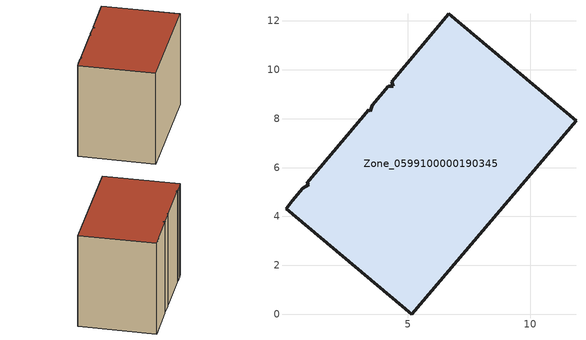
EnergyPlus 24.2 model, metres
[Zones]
Zone_0599100000190345
 floor ground (C_G): 4.19,9.32 4.41,9.33 4.35,9.51 6.68,12.29 11.88,7.92 5.16,0 0.01,4.31 0.28,4.65 0.7,5.15 0.95,5.3 0.87,5.36 3.39,8.37 3.46,8.31 3.55,8.55 z0
 wall outside (C_F): 5.16,0 11.88,7.92 6.68,12.29 4.35,9.51 4.41,9.33 4.19,9.32 3.55,8.55 3.46,8.31 3.39,8.37 0.87,5.36 0.95,5.3 0.7,5.15 0.28,4.65 0.01,4.31 5.16,0 z0:8.81
 roof outside (C_R): 4.41,9.33 4.19,9.32 3.55,8.55 3.46,8.31 3.39,8.37 0.87,5.36 0.95,5.3 0.7,5.15 0.28,4.65 0.01,4.31 5.16,0 11.88,7.92 6.68,12.29 4.35,9.51 z8.81
[BUILDING]
Pand.0599100000190345: North Axis=0; Terrain=City; Loads Convergence Tolerance Value=0.04; Temperature Convergence Tolerance Value=0.4; Solar Distribution=FullExterior; Maximum Number of Warmup Days=25; Minimum Number of Warmup Days=1
[Site:Location]
Rotterdam.The.Hague.AP_ZH_NLD Design_Conditions: Latitude=51.96; Longitude=4.45; Time Zone=1; Elevation=-4.5
[SITE:GROUNDTEMPERATURE:BUILDINGSURFACE]
18, 18, 18, 18, 18, 18, 18, 18, 18, 18, 18, 18
[MATERIAL] Thermal Absorptance=0.9; Solar Absorptance=0.7; Visible Absorptance=0.7
Name | Roughness | Thickness | Conductivity | Density | Specific Heat
G.TC.1946-1964 | MediumSmooth | 0.15 | 1 | 540 | 1210
F.TC.1946-1964 | Rough | 0.3 | 0.857143 | 1920 | 840
R.TC.1946-1964 | MediumRough | 0.2 | 0.235294 | 1500 | 1000
[CONSTRUCTION]
C_G: G.TC.1946-1964
C_F: F.TC.1946-1964
C_R: R.TC.1946-1964
[ZONE]
Zone_0599100000190345: Type=1; Multiplier=1; Ceiling Height=Autocalculate; Volume=Autocalculate; Floor Area=autocalculate; Part of Total Floor Area=Yes
[ZONEINFILTRATION:DESIGNFLOWRATE]
Infil_Zone_0599100000190345: Zone or ZoneList or Space or SpaceList=Zone_0599100000190345; Schedule=AlwaysOn; Design Flow Rate Calculation Method=Flow/Area; Flow Rate per Floor Area=0.003; Constant Term Coefficient=1; Temperature Term Coefficient=0; Velocity Term Coefficient=0; Velocity Squared Term Coefficient=0
[HVACTEMPLATE:ZONE:IDEALLOADSAIRSYSTEM]
Zone_0599100000190345: Maximum Heating Supply Air Temperature=50; Minimum Cooling Supply Air Temperature=13; Maximum Heating Supply Air Humidity Ratio=0.0156; Minimum Cooling Supply Air Humidity Ratio=0.0077; Heating Limit=NoLimit; Cooling Limit=NoLimit; Dehumidification Control Type=ConstantSensibleHeatRatio; Cooling Sensible Heat Ratio=0.7; Dehumidification Setpoint=60; Humidification Control Type=None; Humidification Setpoint=30; Outdoor Air Method=None; Outdoor Air Flow Rate per Person=0.00944; Outdoor Air Flow Rate per Zone Floor Area=0; Outdoor Air Flow Rate per Zone=0; Demand Controlled Ventilation Type=None; Outdoor Air Economizer Type=NoEconomizer; Heat Recovery Type=None; Sensible Heat Recovery Effectiveness=0.7; Latent Heat Recovery Effectiveness=0.65
[ZONECONTROL:THERMOSTAT]
ThermostatControl_Zone_0599100000190345: Zone or ZoneList=Zone_0599100000190345; Control Type Schedule=DualSetpointControlType; Control 1=Thermostat_Zone_0599100000190345; Temperature Difference Between Cutout And Setpoint=0
[THERMOSTATSETPOINT:DUALSETPOINT]
Thermostat_Zone_0599100000190345: Heating Setpoint Temperature Schedule=HeatingSetpoint_Zone_0599100000190345; Cooling Setpoint Temperature Schedule=CoolingSetpoint_Zone_0599100000190345
[SCHEDULE:COMPACT]
HeatingSetpoint_Zone_0599100000190345: Through: 12/31, For: AllDays, Until: 24:00, 21
CoolingSetpoint_Zone_0599100000190345: Through: 12/31, For: AllDays, Until: 24:00, 24
DualSetpointControlType: Through: 12/31, For: AllDays, Until: 24:00, 4
AlwaysOn: Through: 12/31, For: AllDays, Until: 24:00, 1
